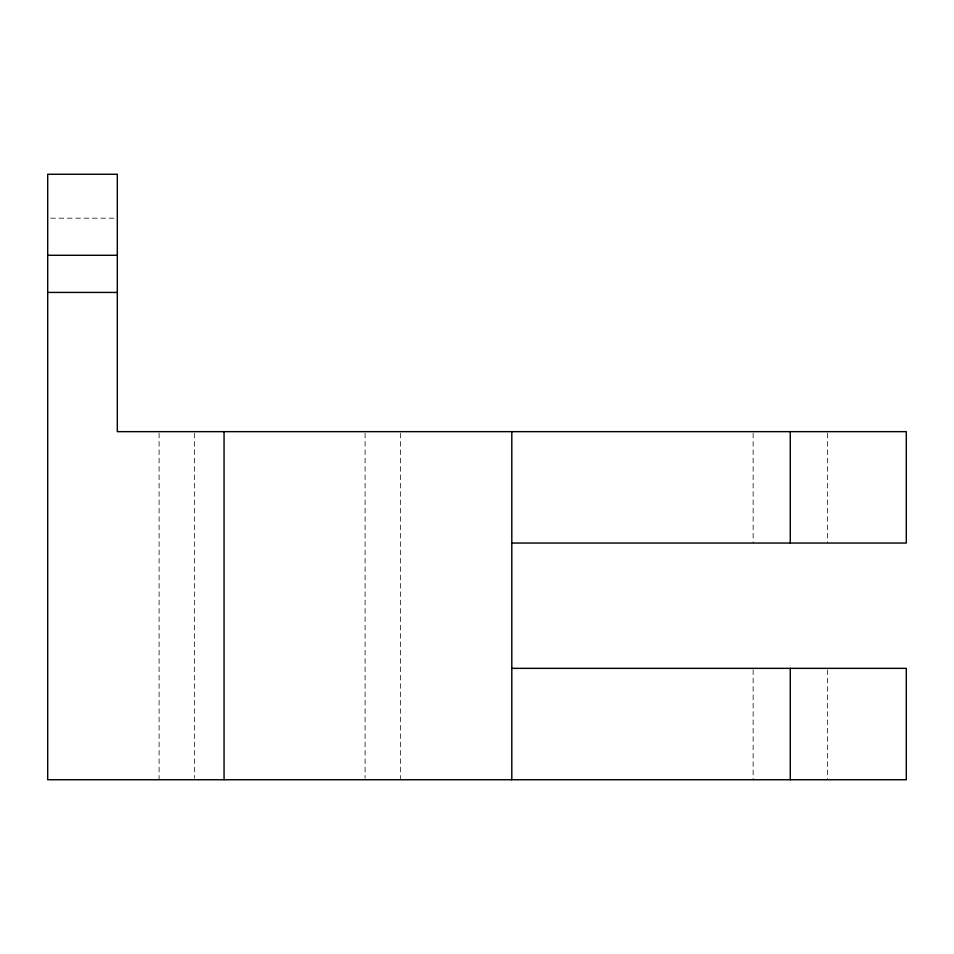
<?xml version="1.0" encoding="UTF-8"?>
<svg xmlns="http://www.w3.org/2000/svg" width="954" height="954" viewBox="0 0 954 954"><rect width="100%" height="100%" fill="white"/><g stroke="black" fill="none" stroke-linecap="round" stroke-linejoin="round"><path stroke-width="0.72" stroke-dasharray="4.77 3.58" d="M50.657 218.168L117.318 218.168M827.404 433.14L827.404 543.041M827.404 669.839L827.404 779.74M753.147 433.14L753.147 543.041M753.147 669.839L753.147 779.74M400.418 433.14L400.418 779.74M365.084 433.14L365.084 778.249M194.425 433.14L194.425 778.249M159.091 433.14L159.091 779.74"/><path stroke-width="1.43" d="M47.7 255.29L117.318 255.29M47.7 292.425L117.318 292.425M511.809 543.041L906.3 543.041L906.3 431.649L117.318 431.649L117.318 174.26L47.7 174.26L47.7 779.74L906.3 779.74L906.3 668.349L511.809 668.349M790.27 431.649L790.27 543.041M790.27 668.349L790.27 779.74M511.809 431.649L511.809 779.74M224.059 431.649L224.059 779.74"/></g></svg>
